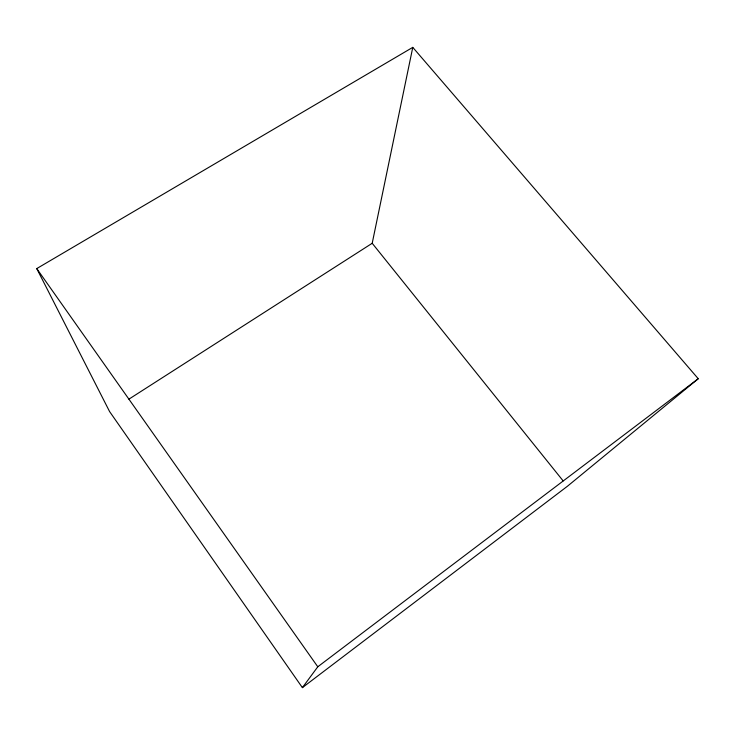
<?xml version="1.0" encoding="UTF-8"?>
<svg xmlns="http://www.w3.org/2000/svg" width="735" height="735" viewBox="0 0 735 735"><rect width="100%" height="100%" fill="white"/><g stroke="black" fill="none" stroke-linecap="round" stroke-linejoin="round"><path stroke-width="1.1" d="M128.891 399.169L372.204 243.276L412.776 47.362L698.25 378.727L567.438 486.239L302.388 687.638L109.579 411.545L36.75 268.587L412.776 47.362M302.388 687.638L317.786 666.783L698.25 378.727M372.204 243.276L563.129 480.874M36.75 268.587L317.786 666.783"/></g></svg>
